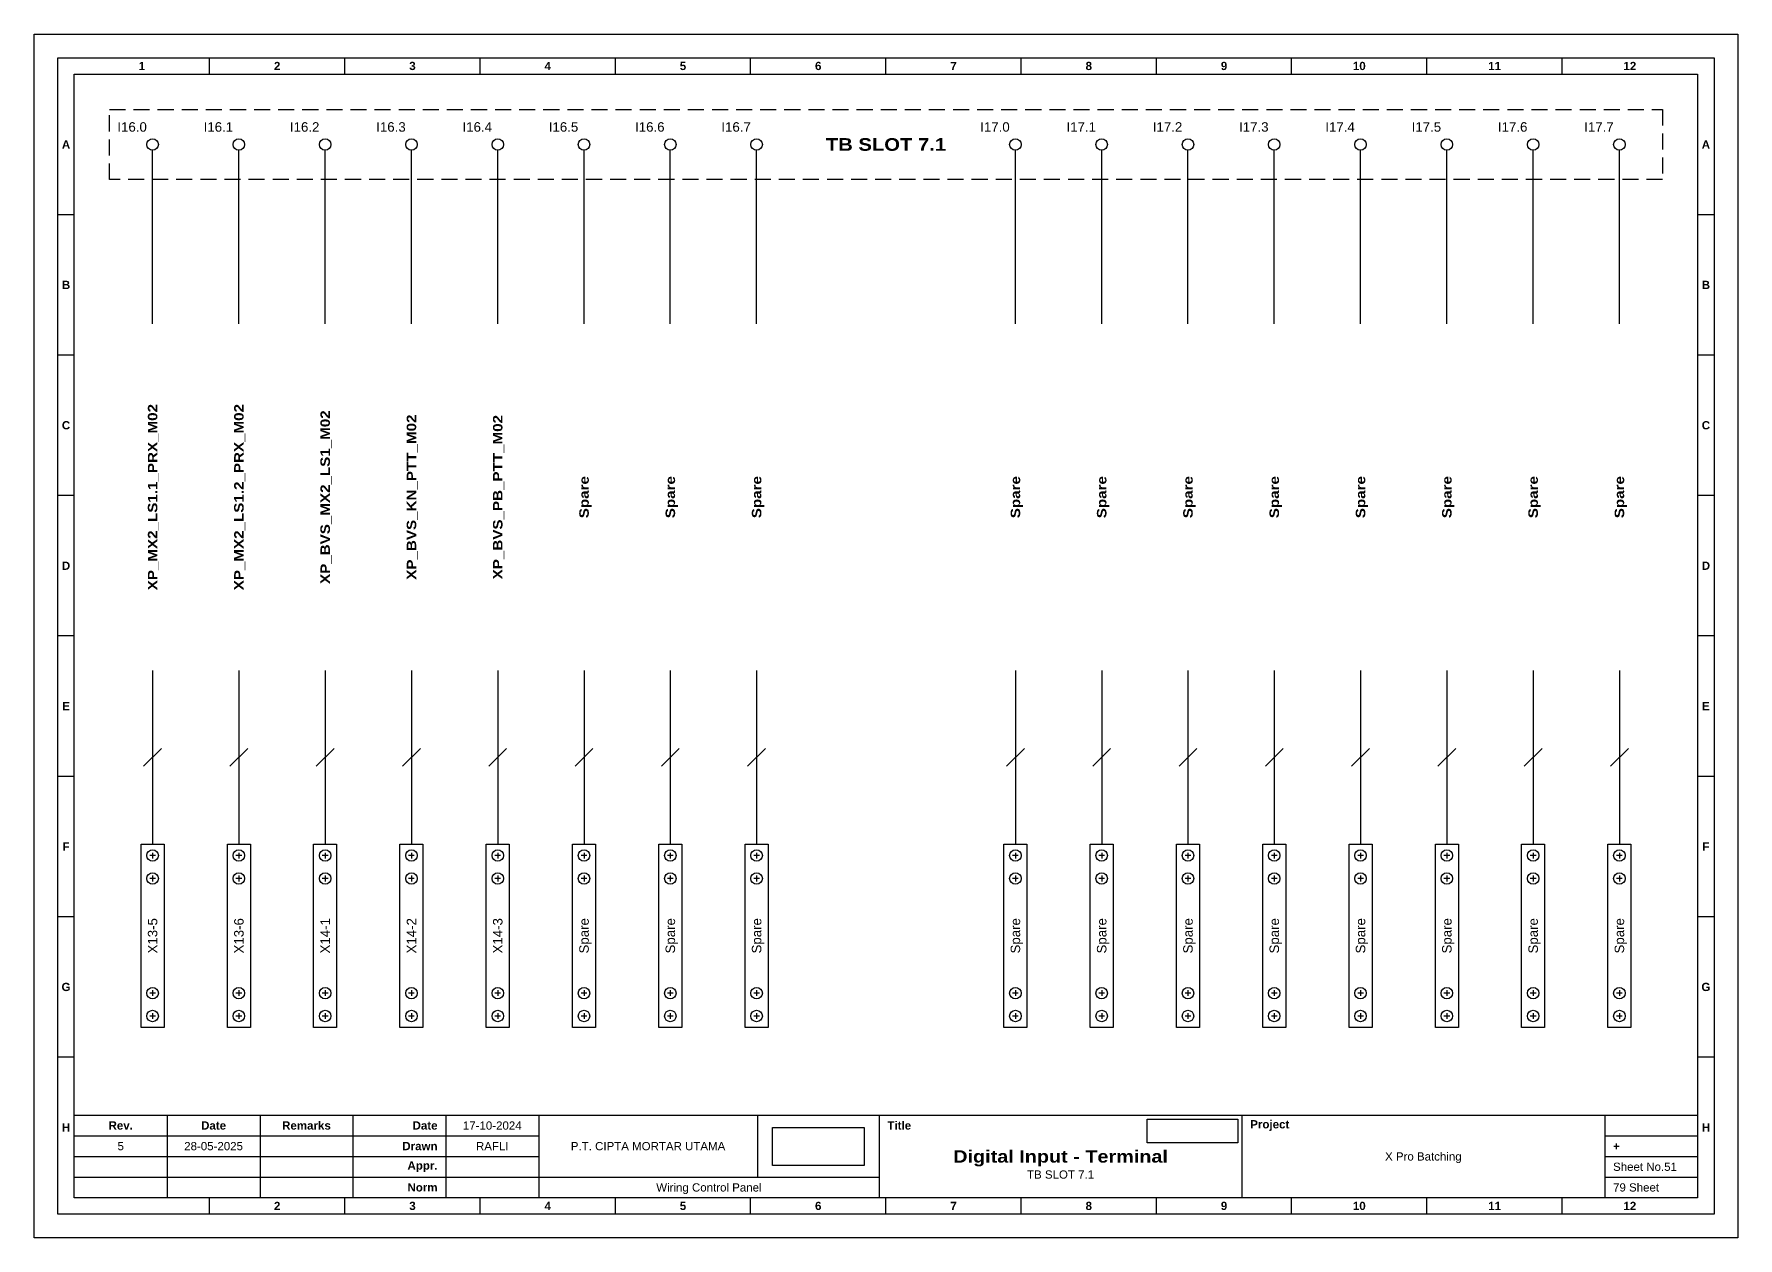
# Model space of a CAD drawing. Header units: millimetres. Extents: x 1758 to 3576, y 1915 to 2566.
# Drawn here: x 2997 to 3266.4, y 2145.2 to 2335.6 of the extents above; entities that cross this region are included whole.
import ezdxf
from ezdxf.enums import TextEntityAlignment as Align

# ---------------------------------------------------------------- set-up
doc = ezdxf.new("R2010")
doc.units = ezdxf.units.MM
doc.linetypes.add('HIDDEN', pattern=[9.525, 6.35, -3.175])
doc.styles.add('Bold', font='ariblk.ttf', dxfattribs={"height": 25.4})
doc.styles.get("Standard").update_dxf_attribs({"font": 'arial.ttf'})
picture_1 = doc.add_image_def('image1.png', size_in_pixel=(2048, 847))
picture_2 = doc.add_image_def('image2.png', size_in_pixel=(2092, 542))

# ---------------------------------------------------------------- blocks, each defined once
blk = doc.blocks.new('KOP MU PROJECT')
at = {"color": 6, "ltscale": 50}
for p, q in [((27.74, 184.05), (27.74, 186.66)), ((49.13, 184.05), (49.13, 186.66)), ((70.51, 184.05), (70.51, 186.66)), ((91.89, 184.05), (91.89, 186.66)), ((113.27, 184.05), (113.27, 186.66)), ((134.66, 184.05), (134.66, 186.66)), ((156.04, 184.05), (156.04, 186.66)), ((177.42, 184.05), (177.42, 186.66)), ((198.8, 184.05), (198.8, 186.66)), ((220.19, 184.05), (220.19, 186.66)), ((241.57, 184.05), (241.57, 186.66)), ((6.36, 161.84), (3.75, 161.84)), ((265.59, 161.84), (262.98, 161.84)), ((6.36, 139.63), (3.75, 139.63)), ((265.59, 139.63), (262.98, 139.63)), ((6.36, 117.42), (3.75, 117.42)), ((265.59, 117.42), (262.98, 117.42)), ((6.36, 95.22), (3.75, 95.22)), ((265.59, 95.22), (262.98, 95.22)), ((6.36, 73.01), (3.75, 73.01)), ((265.59, 73.01), (262.98, 73.01)), ((6.36, 50.8), (3.75, 50.8)), ((265.59, 50.8), (262.98, 50.8)), ((6.36, 28.59), (3.75, 28.59)), ((265.59, 28.59), (262.98, 28.59)), ((27.74, 3.75), (27.74, 6.36)), ((49.13, 3.75), (49.13, 6.36)), ((70.51, 3.75), (70.51, 6.36)), ((91.89, 3.75), (91.89, 6.36)), ((113.27, 3.75), (113.27, 6.36)), ((134.66, 3.75), (134.66, 6.36)), ((156.04, 3.75), (156.04, 6.36)), ((177.42, 3.75), (177.42, 6.36)), ((198.8, 3.75), (198.8, 6.36)), ((220.19, 3.75), (220.19, 6.36)), ((241.57, 3.75), (241.57, 6.36))]:
    blk.add_line(p, q, dxfattribs=at)
at = {"ltscale": 50}
for p, q in [((6.36, 19.41), (262.98, 19.41)), ((21.04, 19.41), (21.04, 6.36)), ((35.72, 19.41), (35.72, 6.36)), ((50.41, 19.41), (50.41, 6.36)), ((65.09, 19.41), (65.09, 6.36)), ((79.77, 19.41), (79.77, 6.36)), ((114.35, 19.41), (114.35, 9.62)), ((133.6, 19.41), (133.6, 6.36)), ((190.95, 19.41), (190.95, 6.36)), ((248.3, 19.41), (248.3, 6.36)), ((6.36, 16.15), (79.77, 16.15)), ((248.3, 16.15), (262.98, 16.15)), ((6.36, 12.89), (79.77, 12.89)), ((248.3, 12.89), (262.98, 12.89)), ((6.36, 9.62), (133.6, 9.62)), ((248.3, 9.62), (262.98, 9.62))]:
    blk.add_line(p, q, dxfattribs=at)
at = {"color": 1, "ltscale": 50}
blk.add_lwpolyline([(269.34, 0), (0, 0), (0, 190.41), (269.34, 190.41)], close=True, dxfattribs=at)
at = {"color": 6, "ltscale": 50}
for points in [[(265.59, 3.75), (3.75, 3.75), (3.75, 186.66), (265.59, 186.66)], [(262.98, 6.36), (6.36, 6.36), (6.36, 184.05), (262.98, 184.05)]]:
    blk.add_lwpolyline(points, close=True, dxfattribs=at)
at = {"ltscale": 50, "char_height": 1.305, "attachment_point": 4}
for s, width, heights, insert in [('\\pxqc;{\\fArial|b1|i0|c0|p34;1}', 21.3825, [2.51], (6.36, 185.36)), ('\\pxqc;{\\fArial|b1|i0|c0|p34;2}', 21.3825, [2.51], (27.74, 185.36)), ('\\pxqc;{\\fArial|b1|i0|c0|p34;3}', 21.3825, [2.51], (49.13, 185.36)), ('\\pxqc;{\\fArial|b1|i0|c0|p34;4}', 21.3825, [2.51], (70.51, 185.36)), ('\\pxqc;{\\fArial|b1|i0|c0|p34;5}', 21.3825, [2.51], (91.89, 185.36)), ('\\pxqc;{\\fArial|b1|i0|c0|p34;6}', 21.3825, [2.51], (113.27, 185.36)), ('\\pxqc;{\\fArial|b1|i0|c0|p34;7}', 21.3825, [2.51], (134.66, 185.36)), ('\\pxqc;{\\fArial|b1|i0|c0|p34;8}', 21.3825, [2.51], (156.04, 185.36)), ('\\pxqc;{\\fArial|b1|i0|c0|p34;9}', 21.3825, [2.51], (177.42, 185.36)), ('\\pxqc;{\\fArial|b1|i0|c0|p34;10}', 21.3825, [2.51], (198.8, 185.36)), ('\\pxqc;{\\fArial|b1|i0|c0|p34;11}', 21.3825, [2.51], (220.19, 185.36)), ('\\pxqc;{\\fArial|b1|i0|c0|p34;12}', 21.3825, [2.51], (241.57, 185.36)), ('\\pxqc;{\\fArial|b1|i0|c0|p34;A}', 2.61, [2.51], (3.75, 172.95)), ('\\pxqc;{\\fArial|b1|i0|c0|p34;A}', 2.61, [2.51], (262.98, 172.95)), ('\\pxqc;{\\fArial|b1|i0|c0|p34;B}', 2.61, [2.51], (3.75, 150.74)), ('\\pxqc;{\\fArial|b1|i0|c0|p34;B}', 2.61, [2.51], (262.98, 150.74)), ('\\pxqc;{\\fArial|b1|i0|c0|p34;C}', 2.61, [2.51], (3.75, 128.53)), ('\\pxqc;{\\fArial|b1|i0|c0|p34;C}', 2.61, [2.51], (262.98, 128.53)), ('\\pxqc;{\\fArial|b1|i0|c0|p34;D}', 2.61, [2.51], (3.75, 106.32)), ('\\pxqc;{\\fArial|b1|i0|c0|p34;D}', 2.61, [2.51], (262.98, 106.32)), ('\\pxqc;{\\fArial|b1|i0|c0|p34;E}', 2.61, [2.51], (3.75, 84.11)), ('\\pxqc;{\\fArial|b1|i0|c0|p34;E}', 2.61, [2.51], (262.98, 84.11)), ('\\pxqc;{\\fArial|b1|i0|c0|p34;F}', 2.61, [2.51], (3.75, 61.9)), ('\\pxqc;{\\fArial|b1|i0|c0|p34;F}', 2.61, [2.51], (262.98, 61.9)), ('\\pxqc;{\\fArial|b1|i0|c0|p34;G}', 2.61, [2.51], (3.75, 39.69)), ('\\pxqc;{\\fArial|b1|i0|c0|p34;G}', 2.61, [2.51], (262.98, 39.69)), ('\\pxqc;{\\fArial|b1|i0|c0|p34;H}', 2.61, [2.51], (3.75, 17.47)), ('\\pxqc;{\\fArial|b1|i0|c0|p34;Rev.}', 14.6811, [2.88], (6.36, 17.78)), ('\\pxqc;{\\fArial|b1|i0|c0|p34;Date}', 14.6811, [2.88], (21.04, 17.78)), ('\\pxqc;{\\fArial|b1|i0|c0|p34;Remarks}', 14.6811, [2.88], (35.72, 17.78)), ('\\pxqr;{\\fArial|b1|i0|c0|p34;Date}', 13.3761, [2.88], (50.41, 17.78)), ('\\pxql;{\\fArial|b1|i0|c0|p34;Title}', 50.2419, [2.88], (134.9, 17.78)), ('\\pxql;{\\fArial|b1|i0|c0|p34;Project}', 50.2419, [2.88], (192.25, 17.78)), ('\\pxqc;{\\fArial|b1|i0|c0|p34;H}', 2.61, [2.51], (262.98, 17.47)), ('\\pxqr;{\\fArial|b1|i0|c0|p34;Drawn}', 13.3761, [2.88], (50.41, 14.52)), ('\\pxql;{\\fArial|b1|i0|c0|p34;+}', 14.6811, [2.88], (249.61, 14.52)), ('\\pxqr;{\\fArial|b1|i0|c0|p34;Appr.}', 13.3761, [2.88], (50.41, 11.26)), ('\\pxqr;{\\fArial|b1|i0|c0|p34;Norm}', 13.3761, [2.88], (50.41, 7.99)), ('\\pxqc;{\\fArial|b1|i0|c0|p34;2}', 21.3825, [2.51], (27.74, 5.06)), ('\\pxqc;{\\fArial|b1|i0|c0|p34;3}', 21.3825, [2.51], (49.13, 5.06)), ('\\pxqc;{\\fArial|b1|i0|c0|p34;4}', 21.3825, [2.51], (70.51, 5.06)), ('\\pxqc;{\\fArial|b1|i0|c0|p34;5}', 21.3825, [2.51], (91.89, 5.06)), ('\\pxqc;{\\fArial|b1|i0|c0|p34;6}', 21.3825, [2.51], (113.27, 5.06)), ('\\pxqc;{\\fArial|b1|i0|c0|p34;7}', 21.3825, [2.51], (134.66, 5.06)), ('\\pxqc;{\\fArial|b1|i0|c0|p34;8}', 21.3825, [2.51], (156.04, 5.06)), ('\\pxqc;{\\fArial|b1|i0|c0|p34;9}', 21.3825, [2.51], (177.42, 5.06)), ('\\pxqc;{\\fArial|b1|i0|c0|p34;10}', 21.3825, [2.51], (198.8, 5.06)), ('\\pxqc;{\\fArial|b1|i0|c0|p34;11}', 21.3825, [2.51], (220.19, 5.06)), ('\\pxqc;{\\fArial|b1|i0|c0|p34;12}', 21.3825, [2.51], (241.57, 5.06))]:
    blk.add_mtext_dynamic_manual_height_columns(s, width=width, gutter_width=0.0326, heights=heights, dxfattribs=dict(at, insert=insert))
at = {"ltscale": 50}
for tag, p in [('DATECREATED', (72.43, 17.78)), ('REV', (13.7, 14.52)), ('REVDATE', (28.38, 14.52)), ('REMARKS', (43.06, 14.52)), ('DRAWN', (72.43, 14.52)), ('COMPANY', (97.06, 14.52)), ('PROJECT', (219.62, 12.89)), ('APPR', (72.43, 11.26)), ('NORM', (72.43, 7.99)), ('DRAWINGCATEGORY', (106.68, 7.99)), ('DESCRIPTION', (162.27, 10.03))]:
    blk.add_attdef(tag, text='', height=1.3, dxfattribs=at).set_placement(p, align=Align.MIDDLE_CENTER)
at = {"ltscale": 50, "style": 'Bold'}
blk.add_attdef('TITLE', text='', height=1.96, dxfattribs=at).set_placement((162.27, 12.89), align=Align.MIDDLE_CENTER)
at = {"ltscale": 50}
for tag, p in [('SHEETNUMBER', (249.61, 11.26)), ('TOTALSHEET', (249.61, 7.99))]:
    blk.add_attdef(tag, text='', height=1.3, dxfattribs=at).set_placement(p, align=Align.MIDDLE_LEFT)
image = blk.add_image(picture_1, insert=(116.72, 11.48), size_in_units=(14.5, 6), dxfattribs=at)
image.dxf.flags = 15
image = blk.add_image(picture_2, insert=(175.94, 15.04), size_in_units=(14.36, 3.72), dxfattribs=at)
image.dxf.flags = 15

msp = doc.modelspace()

# ---------------------------------------------------------------- linework, layer by layer
at = {"color": 146, "true_color": 0x105689}
for p, q in [((3015.76, 2289.83), (3015.76, 2317.27)), ((3029.4, 2289.83), (3029.4, 2317.27)), ((3043.04, 2289.83), (3043.04, 2317.27)), ((3056.68, 2289.83), (3056.68, 2317.27)), ((3070.32, 2289.83), (3070.32, 2317.27)), ((3083.96, 2289.83), (3083.96, 2317.27)), ((3097.6, 2289.83), (3097.6, 2317.27)), ((3111.24, 2289.83), (3111.24, 2317.27)), ((3152.15, 2289.83), (3152.15, 2317.27)), ((3165.79, 2289.83), (3165.79, 2317.27)), ((3179.43, 2289.83), (3179.43, 2317.27)), ((3193.07, 2289.83), (3193.07, 2317.27)), ((3206.71, 2289.83), (3206.71, 2317.27)), ((3220.35, 2289.83), (3220.35, 2317.27)), ((3233.99, 2289.83), (3233.99, 2317.27)), ((3247.63, 2289.83), (3247.63, 2317.27)), ((3015.76, 2234.96), (3015.76, 2207.52)), ((3029.4, 2234.96), (3029.4, 2207.52)), ((3043.04, 2234.96), (3043.04, 2207.52)), ((3056.68, 2234.96), (3056.68, 2207.52)), ((3070.32, 2234.96), (3070.32, 2207.52)), ((3083.96, 2234.96), (3083.96, 2207.52)), ((3097.6, 2234.96), (3097.6, 2207.52)), ((3111.24, 2234.96), (3111.24, 2207.52)), ((3152.15, 2234.96), (3152.15, 2207.52)), ((3165.79, 2234.96), (3165.79, 2207.52)), ((3179.43, 2234.96), (3179.43, 2207.52)), ((3193.07, 2234.96), (3193.07, 2207.52)), ((3206.71, 2234.96), (3206.71, 2207.52)), ((3220.35, 2234.96), (3220.35, 2207.52)), ((3233.99, 2234.96), (3233.99, 2207.52)), ((3247.63, 2234.96), (3247.63, 2207.52)), ((3014.34, 2219.83), (3017.17, 2222.66)), ((3027.98, 2219.83), (3030.81, 2222.66)), ((3041.62, 2219.83), (3044.45, 2222.66)), ((3055.26, 2219.83), (3058.09, 2222.66)), ((3068.9, 2219.83), (3071.73, 2222.66)), ((3082.54, 2219.83), (3085.37, 2222.66)), ((3096.18, 2219.83), (3099.01, 2222.66)), ((3109.82, 2219.83), (3112.65, 2222.66)), ((3150.74, 2219.83), (3153.57, 2222.66)), ((3164.38, 2219.83), (3167.21, 2222.66)), ((3178.02, 2219.83), (3180.85, 2222.66)), ((3191.66, 2219.83), (3194.49, 2222.66)), ((3205.3, 2219.83), (3208.13, 2222.66)), ((3218.94, 2219.83), (3221.77, 2222.66)), ((3232.58, 2219.83), (3235.41, 2222.66)), ((3246.22, 2219.83), (3249.05, 2222.66))]:
    msp.add_line(p, q, dxfattribs=at)
at = {"color": 6}
for p, q in [((3015.76, 2206.16), (3015.76, 2205.26)), ((3029.4, 2206.16), (3029.4, 2205.26)), ((3043.04, 2206.16), (3043.04, 2205.26)), ((3056.68, 2206.16), (3056.68, 2205.26)), ((3070.32, 2206.16), (3070.32, 2205.26)), ((3083.96, 2206.16), (3083.96, 2205.26)), ((3097.6, 2206.16), (3097.6, 2205.26)), ((3111.24, 2206.16), (3111.24, 2205.26)), ((3152.15, 2206.16), (3152.15, 2205.26)), ((3165.79, 2206.16), (3165.79, 2205.26)), ((3179.43, 2206.16), (3179.43, 2205.26)), ((3193.07, 2206.16), (3193.07, 2205.26)), ((3206.71, 2206.16), (3206.71, 2205.26)), ((3220.35, 2206.16), (3220.35, 2205.26)), ((3233.99, 2206.16), (3233.99, 2205.26)), ((3247.63, 2206.16), (3247.63, 2205.26)), ((3016.21, 2205.71), (3015.3, 2205.71)), ((3029.85, 2205.71), (3028.94, 2205.71)), ((3043.49, 2205.71), (3042.58, 2205.71)), ((3057.13, 2205.71), (3056.22, 2205.71)), ((3070.77, 2205.71), (3069.86, 2205.71)), ((3084.41, 2205.71), (3083.5, 2205.71)), ((3098.05, 2205.71), (3097.14, 2205.71)), ((3111.69, 2205.71), (3110.78, 2205.71)), ((3152.61, 2205.71), (3151.7, 2205.71)), ((3166.25, 2205.71), (3165.34, 2205.71)), ((3179.89, 2205.71), (3178.98, 2205.71)), ((3193.53, 2205.71), (3192.62, 2205.71)), ((3207.17, 2205.71), (3206.26, 2205.71)), ((3220.81, 2205.71), (3219.9, 2205.71)), ((3234.45, 2205.71), (3233.54, 2205.71)), ((3248.09, 2205.71), (3247.18, 2205.71)), ((3016.21, 2202.08), (3015.3, 2202.08)), ((3015.76, 2202.54), (3015.76, 2201.63)), ((3029.85, 2202.08), (3028.94, 2202.08)), ((3029.4, 2202.54), (3029.4, 2201.63)), ((3043.49, 2202.08), (3042.58, 2202.08)), ((3043.04, 2202.54), (3043.04, 2201.63)), ((3057.13, 2202.08), (3056.22, 2202.08)), ((3056.68, 2202.54), (3056.68, 2201.63)), ((3070.77, 2202.08), (3069.86, 2202.08)), ((3070.32, 2202.54), (3070.32, 2201.63)), ((3084.41, 2202.08), (3083.5, 2202.08)), ((3083.96, 2202.54), (3083.96, 2201.63)), ((3098.05, 2202.08), (3097.14, 2202.08)), ((3097.6, 2202.54), (3097.6, 2201.63)), ((3111.69, 2202.08), (3110.78, 2202.08)), ((3111.24, 2202.54), (3111.24, 2201.63)), ((3152.61, 2202.08), (3151.7, 2202.08)), ((3152.15, 2202.54), (3152.15, 2201.63)), ((3166.25, 2202.08), (3165.34, 2202.08)), ((3165.79, 2202.54), (3165.79, 2201.63)), ((3179.89, 2202.08), (3178.98, 2202.08)), ((3179.43, 2202.54), (3179.43, 2201.63)), ((3193.53, 2202.08), (3192.62, 2202.08)), ((3193.07, 2202.54), (3193.07, 2201.63)), ((3207.17, 2202.08), (3206.26, 2202.08)), ((3206.71, 2202.54), (3206.71, 2201.63)), ((3220.81, 2202.08), (3219.9, 2202.08)), ((3220.35, 2202.54), (3220.35, 2201.63)), ((3234.45, 2202.08), (3233.54, 2202.08)), ((3233.99, 2202.54), (3233.99, 2201.63)), ((3248.09, 2202.08), (3247.18, 2202.08)), ((3247.63, 2202.54), (3247.63, 2201.63)), ((3015.76, 2184.41), (3015.76, 2183.5)), ((3029.4, 2184.41), (3029.4, 2183.5)), ((3043.04, 2184.41), (3043.04, 2183.5)), ((3056.68, 2184.41), (3056.68, 2183.5)), ((3070.32, 2184.41), (3070.32, 2183.5)), ((3083.96, 2184.41), (3083.96, 2183.5)), ((3097.6, 2184.41), (3097.6, 2183.5)), ((3111.24, 2184.41), (3111.24, 2183.5)), ((3152.15, 2184.41), (3152.15, 2183.5)), ((3165.79, 2184.41), (3165.79, 2183.5)), ((3179.43, 2184.41), (3179.43, 2183.5)), ((3193.07, 2184.41), (3193.07, 2183.5)), ((3206.71, 2184.41), (3206.71, 2183.5)), ((3220.35, 2184.41), (3220.35, 2183.5)), ((3233.99, 2184.41), (3233.99, 2183.5)), ((3247.63, 2184.41), (3247.63, 2183.5)), ((3016.21, 2183.95), (3015.3, 2183.95)), ((3029.85, 2183.95), (3028.94, 2183.95)), ((3043.49, 2183.95), (3042.58, 2183.95)), ((3057.13, 2183.95), (3056.22, 2183.95)), ((3070.77, 2183.95), (3069.86, 2183.95)), ((3084.41, 2183.95), (3083.5, 2183.95)), ((3098.05, 2183.95), (3097.14, 2183.95)), ((3111.69, 2183.95), (3110.78, 2183.95)), ((3152.61, 2183.95), (3151.7, 2183.95)), ((3166.25, 2183.95), (3165.34, 2183.95)), ((3179.89, 2183.95), (3178.98, 2183.95)), ((3193.53, 2183.95), (3192.62, 2183.95)), ((3207.17, 2183.95), (3206.26, 2183.95)), ((3220.81, 2183.95), (3219.9, 2183.95)), ((3234.45, 2183.95), (3233.54, 2183.95)), ((3248.09, 2183.95), (3247.18, 2183.95)), ((3016.21, 2180.33), (3015.3, 2180.33)), ((3015.76, 2180.78), (3015.76, 2179.87)), ((3029.85, 2180.33), (3028.94, 2180.33)), ((3029.4, 2180.78), (3029.4, 2179.87)), ((3043.49, 2180.33), (3042.58, 2180.33)), ((3043.04, 2180.78), (3043.04, 2179.87)), ((3057.13, 2180.33), (3056.22, 2180.33)), ((3056.68, 2180.78), (3056.68, 2179.87)), ((3070.77, 2180.33), (3069.86, 2180.33)), ((3070.32, 2180.78), (3070.32, 2179.87)), ((3084.41, 2180.33), (3083.5, 2180.33)), ((3083.96, 2180.78), (3083.96, 2179.87)), ((3098.05, 2180.33), (3097.14, 2180.33)), ((3097.6, 2180.78), (3097.6, 2179.87)), ((3111.69, 2180.33), (3110.78, 2180.33)), ((3111.24, 2180.78), (3111.24, 2179.87)), ((3152.61, 2180.33), (3151.7, 2180.33)), ((3152.15, 2180.78), (3152.15, 2179.87)), ((3166.25, 2180.33), (3165.34, 2180.33)), ((3165.79, 2180.78), (3165.79, 2179.87)), ((3179.89, 2180.33), (3178.98, 2180.33)), ((3179.43, 2180.78), (3179.43, 2179.87)), ((3193.53, 2180.33), (3192.62, 2180.33)), ((3193.07, 2180.78), (3193.07, 2179.87)), ((3207.17, 2180.33), (3206.26, 2180.33)), ((3206.71, 2180.78), (3206.71, 2179.87)), ((3220.81, 2180.33), (3219.9, 2180.33)), ((3220.35, 2180.78), (3220.35, 2179.87)), ((3234.45, 2180.33), (3233.54, 2180.33)), ((3233.99, 2180.78), (3233.99, 2179.87)), ((3248.09, 2180.33), (3247.18, 2180.33)), ((3247.63, 2180.78), (3247.63, 2179.87))]:
    msp.add_line(p, q, dxfattribs=at)
at = {"linetype": 'HIDDEN', "ltscale": 0.4}
msp.add_lwpolyline([(3008.94, 2323.73), (3254.45, 2323.73), (3254.45, 2312.63), (3008.94, 2312.63)], close=True, dxfattribs=at)
at = {"color": 6}
for points in [[(3013.94, 2207.52), (3017.57, 2207.52), (3017.57, 2178.51), (3013.94, 2178.51)], [(3027.58, 2207.52), (3031.21, 2207.52), (3031.21, 2178.51), (3027.58, 2178.51)], [(3041.22, 2207.52), (3044.85, 2207.52), (3044.85, 2178.51), (3041.22, 2178.51)], [(3054.86, 2207.52), (3058.49, 2207.52), (3058.49, 2178.51), (3054.86, 2178.51)], [(3068.5, 2207.52), (3072.13, 2207.52), (3072.13, 2178.51), (3068.5, 2178.51)], [(3082.14, 2207.52), (3085.77, 2207.52), (3085.77, 2178.51), (3082.14, 2178.51)], [(3095.78, 2207.52), (3099.41, 2207.52), (3099.41, 2178.51), (3095.78, 2178.51)], [(3109.42, 2207.52), (3113.05, 2207.52), (3113.05, 2178.51), (3109.42, 2178.51)], [(3150.34, 2207.52), (3153.97, 2207.52), (3153.97, 2178.51), (3150.34, 2178.51)], [(3163.98, 2207.52), (3167.61, 2207.52), (3167.61, 2178.51), (3163.98, 2178.51)], [(3177.62, 2207.52), (3181.25, 2207.52), (3181.25, 2178.51), (3177.62, 2178.51)], [(3191.26, 2207.52), (3194.89, 2207.52), (3194.89, 2178.51), (3191.26, 2178.51)], [(3204.9, 2207.52), (3208.53, 2207.52), (3208.53, 2178.51), (3204.9, 2178.51)], [(3218.54, 2207.52), (3222.17, 2207.52), (3222.17, 2178.51), (3218.54, 2178.51)], [(3232.18, 2207.52), (3235.81, 2207.52), (3235.81, 2178.51), (3232.18, 2178.51)], [(3245.82, 2207.52), (3249.45, 2207.52), (3249.45, 2178.51), (3245.82, 2178.51)]]:
    msp.add_lwpolyline(points, close=True, dxfattribs=at)
at = {"color": 146, "ltscale": 500, "true_color": 0x105689}
for centre in [(3015.76, 2318.18), (3029.4, 2318.18), (3043.04, 2318.18), (3056.68, 2318.18), (3070.32, 2318.18), (3083.96, 2318.18), (3097.6, 2318.18), (3111.24, 2318.18), (3152.15, 2318.18), (3165.79, 2318.18), (3179.43, 2318.18), (3193.07, 2318.18), (3206.71, 2318.18), (3220.35, 2318.18), (3233.99, 2318.18), (3247.63, 2318.18)]:
    msp.add_circle(centre, 0.907, dxfattribs=at)
at = {"color": 6, "ltscale": 500}
for centre in [(3015.76, 2205.71), (3029.4, 2205.71), (3043.04, 2205.71), (3056.68, 2205.71), (3070.32, 2205.71), (3083.96, 2205.71), (3097.6, 2205.71), (3111.24, 2205.71), (3152.15, 2205.71), (3165.79, 2205.71), (3179.43, 2205.71), (3193.07, 2205.71), (3206.71, 2205.71), (3220.35, 2205.71), (3233.99, 2205.71), (3247.63, 2205.71), (3015.76, 2202.08), (3029.4, 2202.08), (3043.04, 2202.08), (3056.68, 2202.08), (3070.32, 2202.08), (3083.96, 2202.08), (3097.6, 2202.08), (3111.24, 2202.08), (3152.15, 2202.08), (3165.79, 2202.08), (3179.43, 2202.08), (3193.07, 2202.08), (3206.71, 2202.08), (3220.35, 2202.08), (3233.99, 2202.08), (3247.63, 2202.08), (3015.76, 2183.95), (3029.4, 2183.95), (3043.04, 2183.95), (3056.68, 2183.95), (3070.32, 2183.95), (3083.96, 2183.95), (3097.6, 2183.95), (3111.24, 2183.95), (3152.15, 2183.95), (3165.79, 2183.95), (3179.43, 2183.95), (3193.07, 2183.95), (3206.71, 2183.95), (3220.35, 2183.95), (3233.99, 2183.95), (3247.63, 2183.95), (3015.76, 2180.33), (3029.4, 2180.33), (3043.04, 2180.33), (3056.68, 2180.33), (3070.32, 2180.33), (3083.96, 2180.33), (3097.6, 2180.33), (3111.24, 2180.33), (3152.15, 2180.33), (3165.79, 2180.33), (3179.43, 2180.33), (3193.07, 2180.33), (3206.71, 2180.33), (3220.35, 2180.33), (3233.99, 2180.33), (3247.63, 2180.33)]:
    msp.add_circle(centre, 0.907, dxfattribs=at)

# ---------------------------------------------------------------- block references
msp.add_blockref('KOP MU PROJECT', (2997.02, 2145.23)).add_auto_attribs({'DESCRIPTION': 'TB SLOT 7.1', 'TITLE': 'Digital Input - Terminal', 'PROJECT': 'X Pro Batching', 'COMPANY': 'P.T. CIPTA MORTAR UTAMA', 'DRAWINGCATEGORY': 'Wiring Control Panel', 'DRAWN': 'RAFLI', 'DATECREATED': '17-10-2024', 'REVDATE': '28-05-2025', 'REV': '5', 'SHEETNUMBER': 'Sheet No.51', 'TOTALSHEET': '79 Sheet'})

# ---------------------------------------------------------------- texts
at = {"ltscale": 500}
for s, p in [('I16.0', (3014.85, 2320.95)), ('I16.1', (3028.49, 2320.95)), ('I16.2', (3042.13, 2320.95)), ('I16.3', (3055.77, 2320.95)), ('I16.4', (3069.41, 2320.95)), ('I16.5', (3083.05, 2320.95)), ('I16.6', (3096.69, 2320.95)), ('I16.7', (3110.33, 2320.95)), ('I17.0', (3151.25, 2320.95)), ('I17.1', (3164.89, 2320.95)), ('I17.2', (3178.53, 2320.95)), ('I17.3', (3192.17, 2320.95)), ('I17.4', (3205.81, 2320.95)), ('I17.5', (3219.45, 2320.95)), ('I17.6', (3233.09, 2320.95)), ('I17.7', (3246.73, 2320.95))]:
    msp.add_text(s, height=1.5, dxfattribs=at).set_placement(p, align=Align.MIDDLE_RIGHT)
at = {"ltscale": 500, "style": 'Bold'}
msp.add_text('TB SLOT 7.1', height=2, dxfattribs=at).set_placement((3131.69, 2318.18), align=Align.MIDDLE_CENTER)
for s, p in [('XP_MX2_LS1.1_PRX_M02', (3015.76, 2262.4)), ('XP_MX2_LS1.2_PRX_M02', (3029.4, 2262.4)), ('XP_BVS_MX2_LS1_M02', (3043.04, 2262.4)), ('XP_BVS_KN_PTT_M02', (3056.68, 2262.4)), ('XP_BVS_PB_PTT_M02', (3070.32, 2262.4)), ('Spare', (3083.96, 2262.4)), ('Spare', (3097.6, 2262.4)), ('Spare', (3111.24, 2262.4)), ('Spare', (3152.15, 2262.4)), ('Spare', (3165.79, 2262.4)), ('Spare', (3179.43, 2262.4)), ('Spare', (3193.07, 2262.4)), ('Spare', (3206.71, 2262.4)), ('Spare', (3220.35, 2262.4)), ('Spare', (3233.99, 2262.4)), ('Spare', (3247.63, 2262.4))]:
    msp.add_text(s, height=1.5, rotation=90, dxfattribs=at).set_placement(p, align=Align.MIDDLE_CENTER)
at = {"ltscale": 500}
for s, p in [('X13-5', (3015.76, 2193.02)), ('X13-6', (3029.4, 2193.02)), ('X14-1', (3043.04, 2193.02)), ('X14-2', (3056.68, 2193.02)), ('X14-3', (3070.32, 2193.02)), ('Spare', (3083.96, 2193.02)), ('Spare', (3097.6, 2193.02)), ('Spare', (3111.24, 2193.02)), ('Spare', (3152.15, 2193.02)), ('Spare', (3165.79, 2193.02)), ('Spare', (3179.43, 2193.02)), ('Spare', (3193.07, 2193.02)), ('Spare', (3206.71, 2193.02)), ('Spare', (3220.35, 2193.02)), ('Spare', (3233.99, 2193.02)), ('Spare', (3247.63, 2193.02))]:
    msp.add_text(s, height=1.5, rotation=90, dxfattribs=at).set_placement(p, align=Align.MIDDLE_CENTER)

doc.saveas('drawing.dxf')
